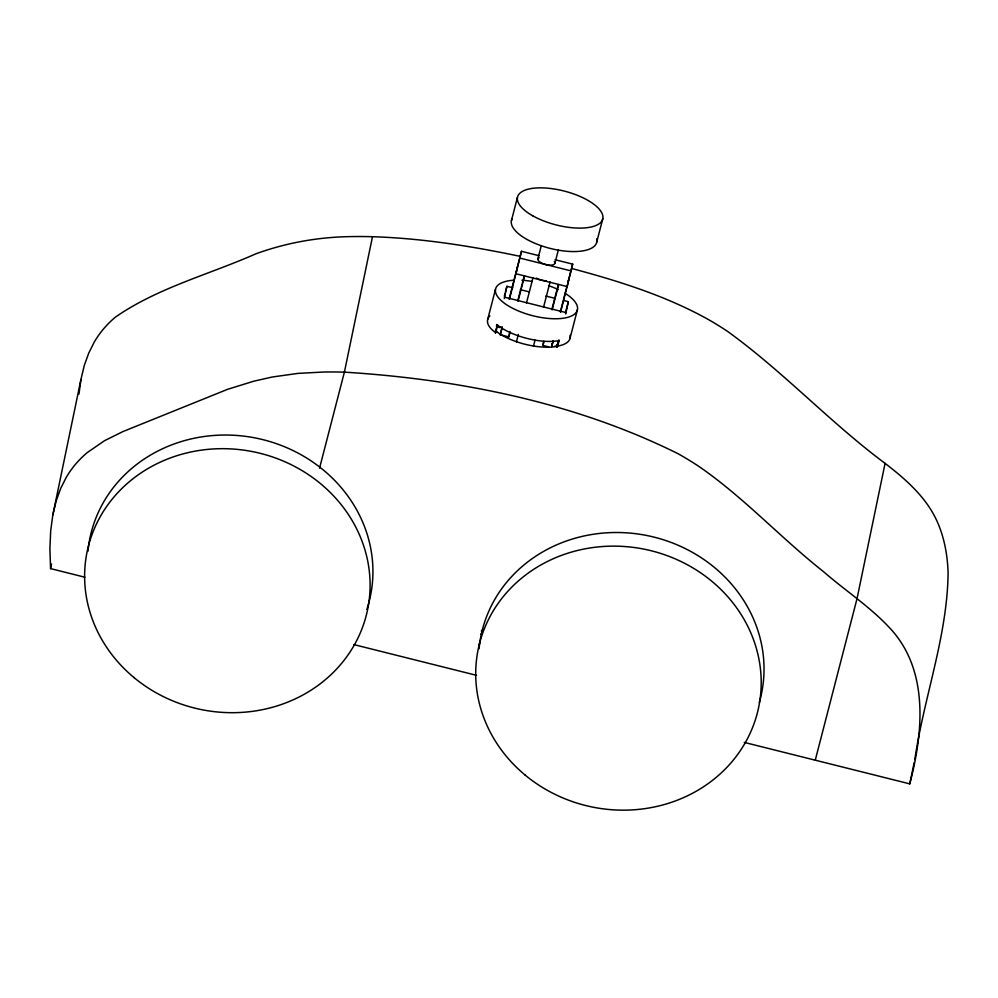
<?xml version="1.0" encoding="UTF-8"?>
<svg xmlns="http://www.w3.org/2000/svg" width="998" height="998" viewBox="0 0 998 998"><rect width="100%" height="100%" fill="white"/><g stroke="black" fill="none" stroke-linecap="round" stroke-linejoin="round"><path stroke-width="1.5" d="M552.056 344.871L552.243 343.811M520.108 256.336C471.505 246.132 422.204 238.297 372.491 236.713A420.345 386.001 11.7 0 0 352.02 236.588C319.273 236.9 286.601 242.639 255.812 253.841C209.006 274.562 157.834 287.698 115.519 317.052A105.102 96.519 11.7 0 0 94.224 342.152L88.747 353.08L84.269 365.505L80.913 379.602L52.819 515.018L50.686 530.899L49.9 548.725L50.574 568.611L84.93 577.231M78.979 394.035L80.913 379.602M50.574 568.611L51.522 564.057M319.547 468.199L344.397 372.142L372.491 236.713M497.066 332.109L496.093 331.373L495.806 332.384L497.653 325.236A42.228 16.704 14.5 0 0 559.08 340.63L557.508 346.743L557.72 345.682A40.469 15.606 14.5 0 1 554.614 346.318M504.264 298.614L506.897 286.289L512.885 287.786M509.778 333.07L508.793 336.887L500.26 334.742L502.144 327.506M517.451 266.953L516.028 273.776L567.226 286.601L568.648 279.777M509.442 299.238L521.492 251.309L539.095 255.713M508.793 336.887L509.928 331.423M548.613 346.855L542.924 345.433L543.773 341.341M551.694 346.431L552.168 344.16M560.639 312.062L572.69 264.133L555.088 259.729M565.691 314.008L568.324 301.683L563.833 300.548M571.954 268.549C618.024 280.862 664.057 295.246 706.048 318.237A293.549 269.56 11.7 0 1 727.355 331.249C783.068 371.368 829.962 422.366 885.089 463.371L856.995 598.8L815.254 760.189M744.259 742.4L909.764 783.867L914.18 762.572M914.817 759.528C923.923 697.115 947.339 636.437 948.1 572.927C947.526 555.499 944.482 538.034 937.396 522.016C926.568 497.453 905.91 479.414 885.089 463.371M909.764 783.867C922.925 733.842 928.951 672.789 892.324 630.811C872.165 608.106 846.341 591.565 823.575 571.704C780.935 538.097 744.021 497.565 699.261 466.677A293.549 269.56 11.7 0 0 677.954 453.666C574.786 402.381 458.818 379.29 344.397 372.142M556.822 346.892L558.019 341.865M495.495 331.037L496.031 328.804M52.819 515.018L56.175 500.934L60.653 488.509L66.13 477.58A105.102 96.519 11.7 0 1 87.425 452.468L104.54 440.692L122.929 431.573L227.719 389.27L253.829 381.186L272.304 376.995L298.14 373.377L323.926 372.017A420.345 386.001 11.7 0 1 344.397 372.154M496.505 326.808L497.016 324.724M497.453 324.837L496.555 327.319M558.967 339.906L558.418 342.077M511.4 220.758L517.463 197.292M487.685 319.485L495.519 289.183M496.53 325.498L496.792 324.512M504.327 296.206L505.063 293.375M505.425 291.952L506.897 286.289M495.519 333.282L496.093 331.373M509.142 299.063L521.492 251.309M500.26 334.742L502.293 326.92M518.099 299.575L521.056 288.148M521.38 286.875L522.041 284.33M522.366 283.07L523.027 280.525M523.351 279.253L524.012 276.708M517.999 301.321L524.561 275.91M516.415 341.877L518.349 334.417M526.457 303.03L533.032 277.631M537.847 258.993L541.303 245.633M533.481 346.156L535.028 340.181M543.523 307.309L550.098 281.898M554.913 263.272L558.369 249.912M552.231 308.132L558.144 285.266M542.924 345.433L543.91 341.628M552.119 309.867L558.693 284.467M560.34 311.887L563.196 300.822M563.483 299.712L565.205 293.063M565.492 291.965L566.066 289.744M566.353 288.634L566.926 286.426M567.787 283.095L572.69 264.133M551.707 346.593L553.229 340.73M556.323 347.005L556.872 344.909M565.392 313.01L568.324 301.683M569.945 338.659L577.43 309.704M596.717 242.14L602.792 218.674M557.882 344.123L557.608 345.196M553.191 340.879L552.081 344.821M496.106 330.051L495.906 330.787M557.408 345.944L557.158 346.867M496.817 327.257L498.177 326.945M520.083 258.133L571.268 270.957M520.382 289.669L529.364 291.915M545.844 296.044L554.838 298.302M504.626 297.204L566.066 312.599M353.816 644.583L476.483 675.322M554.289 261.464A8.795 3.481 14.5 0 1 545.681 264.545A8.795 3.481 14.5 0 1 539.132 257.671M546.417 280.8A8.795 3.481 14.5 0 1 536.413 278.08M596.654 238.859A43.987 17.403 14.5 0 1 552.505 248.976A43.987 17.403 14.5 0 1 511.887 219.273M87.961 551.27A143.213 131.511 11.7 0 1 257.047 438.309A143.213 131.511 11.7 0 1 366.852 609.416M564.93 293.2A42.228 16.704 14.5 0 1 564.095 318.113A42.228 16.704 14.5 0 1 504.215 303.105A42.228 16.704 14.5 0 1 513.296 280.263M521.954 280.251A42.228 16.704 14.5 0 1 532.358 281.473M548.526 285.64A42.228 16.704 14.5 0 1 558.306 289.607M495.345 332.446A42.203 16.704 10.8 0 1 489.893 315.917M570.045 335.291A42.228 16.23 14.4 0 1 556.759 346.244M555.15 346.668A40.469 15.394 14.1 0 1 497.229 332.097M498.975 327.481A40.469 16.504 12.4 0 1 501.295 327.132M481.747 633.693A42.228 38.772 11.7 0 1 480.724 634.167M479.626 643.922A42.228 38.772 11.7 0 1 479.115 644.159M483.007 629.613A33.433 30.701 11.7 0 1 481.298 630.961M479.065 648.725A143.213 131.511 11.7 0 1 645.731 535.29A143.213 131.511 11.7 0 1 759.291 702.542M532.67 215.768A43.987 17.403 14.5 0 0 602.305 220.159A43.987 17.403 14.5 0 0 545.419 188.011A43.987 17.403 14.5 0 0 532.67 215.768M133.982 677.555A143.213 131.511 11.7 0 0 367.551 609.928A143.213 131.511 11.7 0 0 180.526 454.589A143.213 131.511 11.7 0 0 133.982 677.555M525.085 775.022A143.213 131.511 11.7 0 0 758.655 707.382A143.213 131.511 11.7 0 0 571.629 552.044A143.213 131.511 11.7 0 0 525.085 775.022"/></g></svg>
